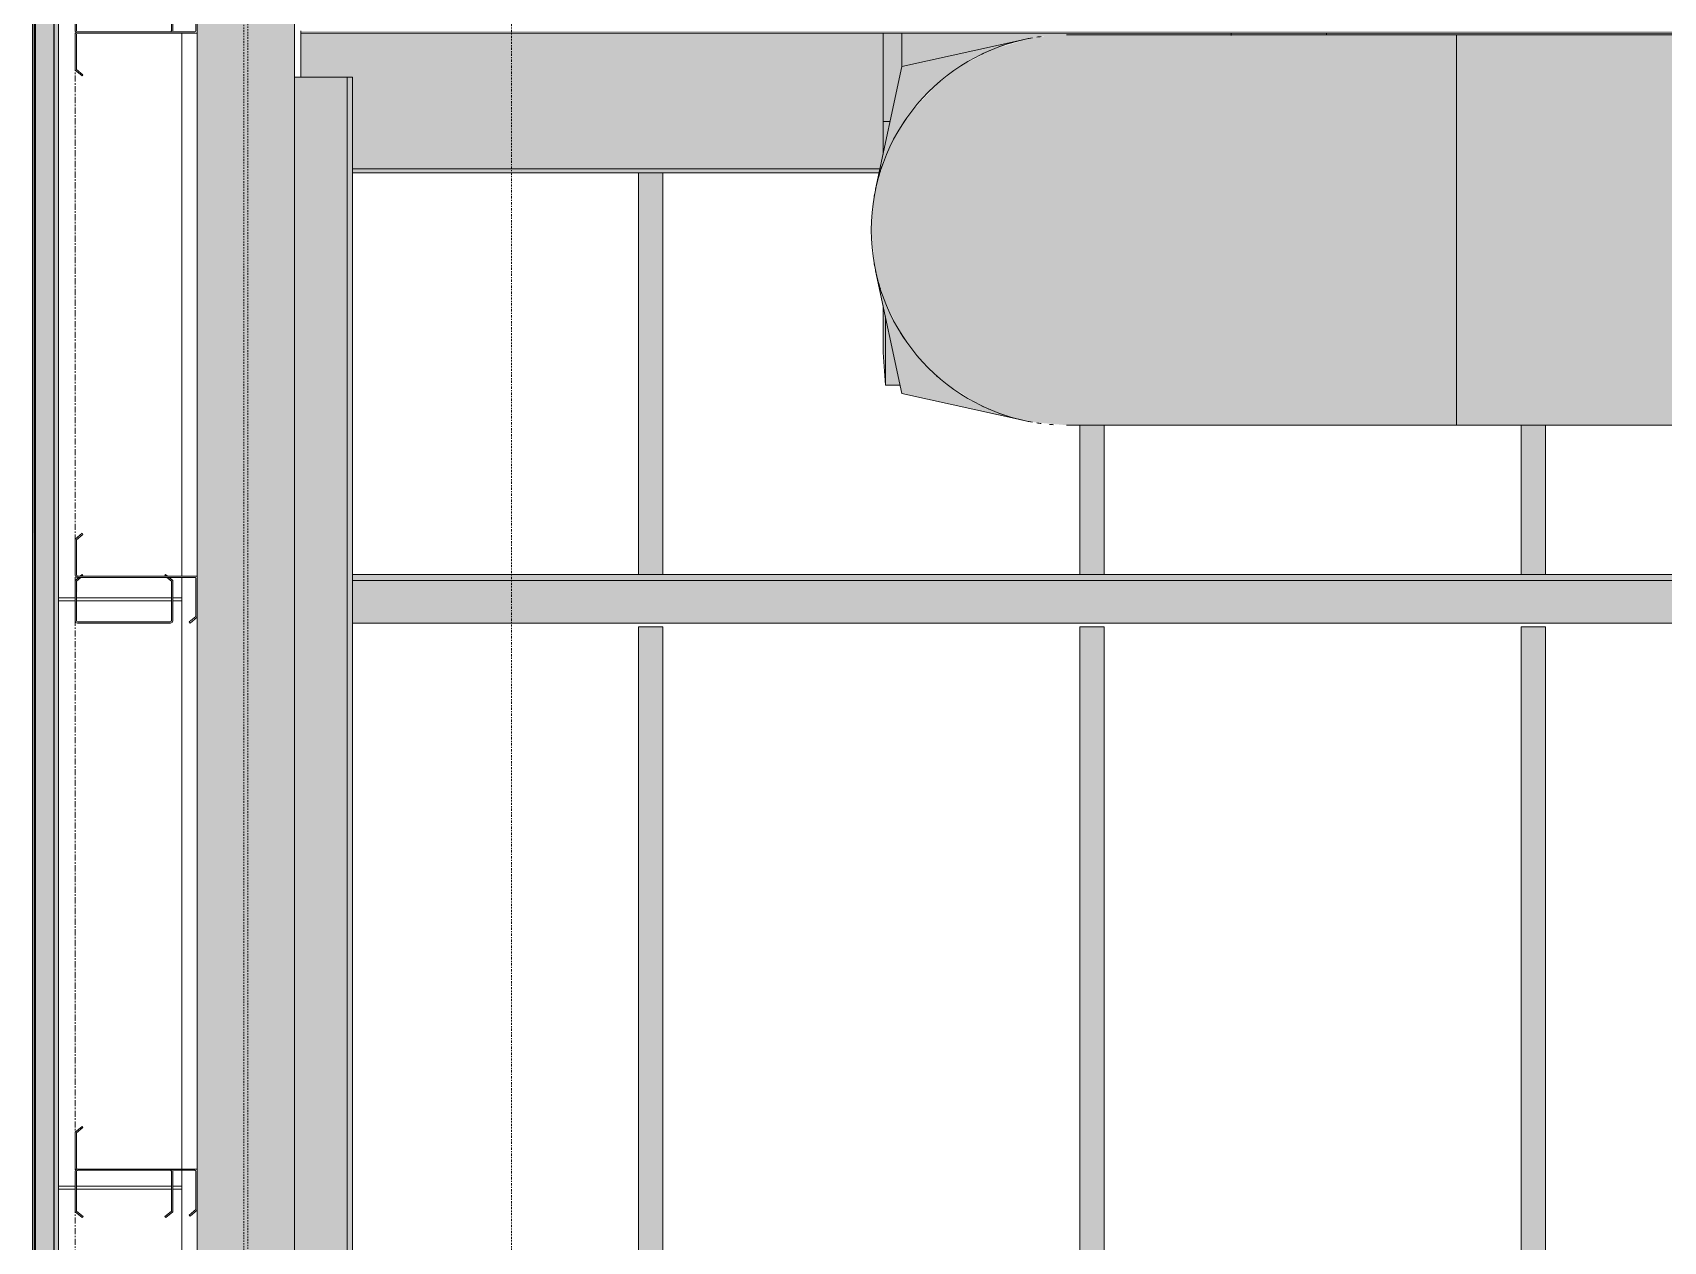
# Model space of a CAD drawing. Header units: inches. Extents: x 21380 to 98133, y -290 to 853.
# Drawn here: x 35255.3 to 35389, y 45.6 to 144.7 of the extents above; entities that cross this region are included whole.
import ezdxf

# ---------------------------------------------------------------- set-up
doc = ezdxf.new("R2010")
doc.units = ezdxf.units.IN
doc.header["$MEASUREMENT"] = 0
for name, pattern in [('Dash Dot 3_16_', [0.3125, 0.1875, -0.0625, 0, -0.0625]), ('Grid Line 1_2_', [0.875, 0.5, -0.125, 0.125, -0.125]), ('Hidden 1_8_', [0.1875, 0.125, -0.0625])]:
    doc.linetypes.add(name, pattern=pattern)
for name, color, linetype, lineweight in [('A-ANNO-SYMB', 150, 'Continuous', 9), ('A-GLAZ-CWMG', 51, 'Continuous', 9), ('A-WALL', 113, 'Continuous', 9), ('A-WALL-PATT', 111, 'Continuous', 25), ('M-HVAC-DUCT', 70, 'Continuous', 9), ('M-HVAC-DUCT-ANNO', 70, 'Continuous', 9), ('S-BEAM', 12, 'Continuous', 9), ('S-COLS', 52, 'Continuous', 9), ('S-GRID', 1, 'Continuous', 9)]:
    doc.layers.add(name, color=color, linetype=linetype, lineweight=lineweight)

# ---------------------------------------------------------------- blocks, each defined once
blk = doc.blocks.new('Girt_C - 8_D-1409812-Building Section - East_West looking South')
at = {"layer": 'S-BEAM'}
h = blk.add_hatch(color=256, dxfattribs=at)
h.paths.add_polyline_path([(-26280.81, 47.57), (-26280.74, 47.66), (-26281.28, 48.11), (-26281.28, 51.37), (-26281.39, 51.37), (-26281.39, 48.05)], flags=0)
h.paths.add_polyline_path([(-26273.96, 47.57), (-26273.39, 48.05), (-26273.39, 51.37), (-26273.5, 51.37), (-26273.5, 48.11), (-26274.04, 47.66)], flags=0)
for p, q in [((-26281.39, 51.37), (-26281.39, 48.05)), ((-26281.28, 48.11), (-26281.28, 51.37)), ((-26273.5, 51.37), (-26273.5, 48.11)), ((-26273.39, 48.05), (-26273.39, 51.37)), ((-26281.39, 48.05), (-26280.81, 47.57)), ((-26280.74, 47.66), (-26281.28, 48.11)), ((-26280.81, 47.57), (-26280.74, 47.66)), ((-26273.5, 48.11), (-26274.04, 47.66)), ((-26274.04, 47.66), (-26273.96, 47.57)), ((-26273.96, 47.57), (-26273.39, 48.05))]:
    blk.add_line(p, q, dxfattribs=at)
for centre, radius, start, end in [((-26281.2, 51.37), 0.188, 90, 180), ((-26281.2, 51.37), 0.0782, 90, 176.9576), ((-26273.58, 51.37), 0.0782, 2.1227, 90)]:
    blk.add_arc(centre, radius, start, end, dxfattribs=at)
blk = doc.blocks.new('Girt_C - 8_D-1405484-Building Section - East_West looking South')
at = {"layer": 'S-BEAM'}
h = blk.add_hatch(color=256, dxfattribs=at)
h.paths.add_polyline_path([(-26281.2, 96.32), (-26273.58, 96.32), (-26273.58, 96.43), (-26281.2, 96.43)], flags=0)
h.paths.add_polyline_path([(-26273.5, 96.5), (-26273.39, 96.51), (-26273.39, 99.82), (-26273.76, 100.07), (-26273.86, 100.07), (-26273.5, 99.77)], flags=0)
h.paths.add_polyline_path([(-26281.28, 96.5), (-26281.2, 99.83), (-26281.02, 100.07), (-26281.09, 100.07), (-26281.39, 99.82), (-26281.39, 96.51)], flags=0)
h.paths.add_polyline_path([(-26273.86, 100.18), (-26273.82, 100.18), (-26273.97, 100.3), (-26273.99, 100.18)], flags=0)
h.paths.add_polyline_path([(-26280.96, 100.18), (-26280.75, 100.22), (-26280.82, 100.3)], flags=0)
for p, q in [((-26280.82, 100.3), (-26280.97, 100.18)), ((-26280.75, 100.22), (-26280.82, 100.3)), ((-26273.97, 100.3), (-26274.04, 100.22)), ((-26273.82, 100.18), (-26273.97, 100.3)), ((-26281.09, 100.07), (-26281.39, 99.82)), ((-26281.39, 99.82), (-26281.39, 96.51)), ((-26281.28, 99.77), (-26280.92, 100.07)), ((-26281.28, 96.5), (-26281.28, 99.77)), ((-26273.86, 100.07), (-26273.5, 99.77)), ((-26273.39, 99.82), (-26273.69, 100.07)), ((-26273.5, 99.77), (-26273.5, 96.5)), ((-26273.39, 96.51), (-26273.39, 99.82)), ((-26273.58, 96.43), (-26281.2, 96.43)), ((-26281.2, 96.32), (-26273.58, 96.32))]:
    blk.add_line(p, q, dxfattribs=at)
for centre, radius, start, end in [((-26281.2, 96.51), 0.188, 180, 270), ((-26281.2, 96.51), 0.0782, 182.1227, 270), ((-26273.58, 96.51), 0.188, 270, 0), ((-26273.58, 96.51), 0.0782, 270, 356.9576)]:
    blk.add_arc(centre, radius, start, end, dxfattribs=at)
blk = doc.blocks.new('Girt_C - 8_D-1472944-Building Section - East_West looking South')
at = {"layer": 'S-BEAM'}
h = blk.add_hatch(color=256, dxfattribs=at)
h.paths.add_polyline_path([(-26128.02, 99.82), (-26128.02, 100.3), (-26258.64, 100.3), (-26258.61, 99.82), (-26153.33, 99.82)], flags=0)
h.paths.add_polyline_path([(-22171.52, 99.82), (-22171.52, 100.3), (-22309.89, 100.3), (-22309.89, 99.82), (-22222.94, 99.82)], flags=0)
h.paths.add_polyline_path([(-22420.08, 99.82), (-22420.08, 100.3), (-22458.77, 100.3), (-22458.77, 99.82), (-22433.5, 99.82)], flags=0)
h = blk.add_hatch(color=256, dxfattribs=at)
h.paths.add_polyline_path([(-22222.94, 96.51), (-22171.52, 96.51), (-22171.52, 99.82), (-22309.89, 99.82), (-22309.89, 96.51), (-22293.13, 96.51)], flags=0)
h.paths.add_polyline_path([(-26258.61, 96.51), (-26127.89, 96.51), (-26127.89, 98), (-26128.02, 98), (-26128.02, 99.82), (-26258.64, 99.82), (-26258.64, 96.51)], flags=0)
h.paths.add_polyline_path([(-22420.08, 96.51), (-22420.08, 99.82), (-22458.77, 99.82), (-22458.77, 96.51), (-22433.5, 96.51)], flags=0)
h = blk.add_hatch(color=256, dxfattribs=at)
h.paths.add_polyline_path([(-22171.52, 96.32), (-22171.52, 96.51), (-22309.89, 96.5), (-22309.89, 96.32), (-22222.94, 96.32)], flags=0)
h.paths.add_polyline_path([(-26128.02, 96.32), (-26128.02, 96.51), (-26258.64, 96.51), (-26258.61, 96.32), (-26153.33, 96.32)], flags=0)
h.paths.add_polyline_path([(-22433.5, 96.32), (-22420.08, 96.35), (-22420.08, 96.51), (-22458.77, 96.5), (-22458.77, 96.32)], flags=0)
for p, q in [((-26128.02, 100.3), (-26258.61, 100.3)), ((-26128.02, 99.82), (-26258.61, 99.82)), ((-26258.61, 96.32), (-26127.89, 96.32))]:
    blk.add_line(p, q, dxfattribs=at)
blk = doc.blocks.new('Rectangular Mullion - Exterior 2_ x 4_5_-1142343-Building Section - East_West looking South')
at = {"layer": 'A-GLAZ-CWMG'}
blk.add_hatch(color=256, dxfattribs=at).paths.add_polyline_path([(-26162.11, 2), (-26160.83, 2), (-26160.83, 96), (-26162.83, 95.96), (-26162.83, 2)], flags=0)
for p, q in [((-26162.83, 96), (-26160.83, 96)), ((-26162.83, 96), (-26162.83, 2)), ((-26160.83, 96), (-26160.83, 2)), ((-26160.83, 2), (-26162.83, 2))]:
    blk.add_line(p, q, dxfattribs=at)
blk = doc.blocks.new('Rectangular Mullion - Exterior 2_ x 4_5_-V196-Building Section - East_West looking South')
at = {"layer": 'A-GLAZ-CWMG'}
blk.add_hatch(color=256, dxfattribs=at).paths.add_polyline_path([(-26198.18, 30), (-26197.02, 30), (-26197.02, 96), (-26199.02, 95.96), (-26199.02, 30)], flags=0)
for p, q in [((-26199.02, 96), (-26197.02, 96)), ((-26199.02, 96), (-26199.02, 30)), ((-26197.02, 96), (-26197.02, 30))]:
    blk.add_line(p, q, dxfattribs=at)
blk = doc.blocks.new('Rectangular Mullion - Exterior 2_ x 4_5_-V197-Building Section - East_West looking South')
at = {"layer": 'A-GLAZ-CWMG'}
blk.add_hatch(color=256, dxfattribs=at).paths.add_polyline_path([(-26235.2, 2), (-26233.66, 2.08), (-26233.2, 3.47), (-26233.2, 96), (-26235.2, 96), (-26235.2, 8.07)], flags=0)
for p, q in [((-26235.2, 96), (-26233.2, 96)), ((-26235.2, 96), (-26235.2, 2)), ((-26233.2, 96), (-26233.2, 3.46)), ((-26233.68, 2), (-26235.2, 2))]:
    blk.add_line(p, q, dxfattribs=at)
blk = doc.blocks.new('Rectangular Mullion - Exterior 2_ x 4_5_-1142344-Building Section - East_West looking South')
at = {"layer": 'A-GLAZ-CWMG'}
blk.add_hatch(color=256, dxfattribs=at).paths.add_polyline_path([(-26160.83, 100.3), (-26160.83, 112.55), (-26162.83, 112.55), (-26162.83, 100.3)], flags=0)
for p, q in [((-26162.83, 112.56), (-26162.83, 100.3)), ((-26160.83, 112.56), (-26160.83, 100.3))]:
    blk.add_line(p, q, dxfattribs=at)
blk = doc.blocks.new('Rectangular Mullion - Exterior 2_ x 4_5_-V198-Building Section - East_West looking South')
at = {"layer": 'A-GLAZ-CWMG'}
blk.add_hatch(color=256, dxfattribs=at).paths.add_polyline_path([(-26199.02, 100.3), (-26197.02, 100.3), (-26197.02, 112.55), (-26199.02, 112.55), (-26199.02, 105.72)], flags=0)
for p, q in [((-26199.02, 112.55), (-26199.02, 100.3)), ((-26197.02, 112.55), (-26197.02, 100.3))]:
    blk.add_line(p, q, dxfattribs=at)
blk = doc.blocks.new('Rectangular Mullion - Exterior 2_ x 4_5_-V199-Building Section - East_West looking South')
at = {"layer": 'A-GLAZ-CWMG'}
blk.add_hatch(color=256, dxfattribs=at).paths.add_polyline_path([(-26235.2, 100.3), (-26233.2, 100.3), (-26233.2, 133.23), (-26235.2, 133.23), (-26235.2, 115.49)], flags=0)
for p, q in [((-26235.2, 133.23), (-26235.2, 100.3)), ((-26233.2, 133.23), (-26233.2, 100.3))]:
    blk.add_line(p, q, dxfattribs=at)
blk = doc.blocks.new('Rectangular Mullion - Profile_Polycarbonate_Upper and left-1528482-Building Section - East_West looking South')
at = {"layer": 'A-GLAZ-CWMG'}
for points in [[(-26284.68, 0.06), (-26283.1, 0.06), (-26283.1, 345.36), (-26283.89, 345.39), (-26283.89, 346.41), (-26284.68, 346.41), (-26284.68, 0.2)], [(-26284.75, 0.06), (-26284.75, 343.75), (-26284.88, 343.75), (-26284.81, 0.06)], [(-26282.81, 0.06), (-26282.75, 343), (-26283.1, 343), (-26283.1, 0.06)]]:
    blk.add_hatch(color=256, dxfattribs=at).paths.add_polyline_path(points, flags=0)
for p, q in [((-26284.88, 343.75), (-26284.88, 1.46)), ((-26284.75, 343.75), (-26284.75, 0.06)), ((-26283.1, 343), (-26283.1, 0.06)), ((-26282.75, 343), (-26282.75, 2.24))]:
    blk.add_line(p, q, dxfattribs=at)
blk = doc.blocks.new('W-Wide Flange - W12X19-1472862-Building Section - East_West looking South')
at = {"layer": 'S-BEAM'}
h = blk.add_hatch(color=256, dxfattribs=at)
h.paths.add_polyline_path([(-26262.89, 144.55), (-26215.14, 144.55), (-26215.14, 144.69), (-26262.89, 144.69)], flags=0)
h.paths.add_polyline_path([(-26168.11, 144.55), (-26128.02, 144.55), (-26128.02, 144.69), (-26178.77, 144.68), (-26178.77, 144.55), (-26170.88, 144.55)], flags=0)
h.paths.add_polyline_path([(-25863.02, 144.55), (-25863.02, 144.69), (-25924.87, 144.67), (-25924.87, 144.55), (-25872.59, 144.55)], flags=0)
h.paths.add_polyline_path([(-25941.72, 144.55), (-25936.87, 144.55), (-25936.87, 144.69), (-25942.54, 144.68), (-25942.54, 144.55)], flags=0)
h.paths.add_polyline_path([(-25975.67, 144.55), (-25974.54, 144.55), (-25974.54, 144.69), (-25975.89, 144.68), (-25975.89, 144.55)], flags=0)
h = blk.add_hatch(color=256, dxfattribs=at)
h.paths.add_polyline_path([(-26258.64, 134.1), (-26215.28, 134.1), (-26215.14, 135.02), (-26215.14, 144.55), (-26262.89, 144.55), (-26262.89, 141.09), (-26258.64, 141.09), (-26258.64, 135.02)], flags=0)
h.paths.add_polyline_path([(-25890.14, 136.42), (-25863.02, 136.42), (-25863.02, 144.55), (-25924.87, 144.55), (-25924.87, 141.32), (-25924.66, 139.77), (-25924.06, 138.32), (-25923.11, 137.08), (-25922.25, 136.42), (-25907.68, 136.42)], flags=0)
h.paths.add_polyline_path([(-25936.14, 136.42), (-25936.64, 138.5), (-25936.87, 141.32), (-25936.87, 144.55), (-25942.54, 144.55), (-25942.54, 136.42), (-25936.64, 136.42)], flags=0)
h.paths.add_polyline_path([(-25974.54, 144.55), (-25974.54, 144.55), (-25975.09, 144.55)], flags=0)
for points in [[(-26215.39, 133.58), (-26215.35, 134.1), (-26258.64, 134.1), (-26258.61, 133.58), (-26215.67, 133.58)], [(-26215.46, 133.23), (-26215.39, 133.58), (-26258.64, 133.58), (-26258.61, 133.23), (-26215.7, 133.23)]]:
    blk.add_hatch(color=256, dxfattribs=at).paths.add_polyline_path(points, flags=0)
for p, q in [((-26262.89, 144.55), (-26262.89, 144.69)), ((-26262.89, 141.09), (-26262.89, 144.55)), ((-26258.61, 133.58), (-26215.39, 133.58)), ((-26258.61, 133.23), (-26215.46, 133.23))]:
    blk.add_line(p, q, dxfattribs=at)
blk = doc.blocks.new('Girt_C - 8_D-1411125-Building Section - East_West looking South')
at = {"layer": 'S-BEAM'}
h = blk.add_hatch(color=256, dxfattribs=at)
h.paths.add_polyline_path([(-26281.28, 144.87), (-26281.28, 148.14), (-26280.74, 148.59), (-26280.81, 148.67), (-26281.39, 148.19), (-26281.39, 144.88)], flags=0)
h.paths.add_polyline_path([(-26273.5, 144.87), (-26273.39, 144.88), (-26273.39, 148.19), (-26273.96, 148.67), (-26274.04, 148.59), (-26273.5, 148.14)], flags=0)
for p, q in [((-26280.81, 148.67), (-26281.39, 148.19)), ((-26281.28, 148.14), (-26280.74, 148.59)), ((-26280.74, 148.59), (-26280.81, 148.67)), ((-26273.96, 148.67), (-26274.04, 148.59)), ((-26274.04, 148.59), (-26273.5, 148.14)), ((-26273.39, 148.19), (-26273.96, 148.67)), ((-26281.39, 148.19), (-26281.39, 144.88)), ((-26281.28, 144.87), (-26281.28, 148.14)), ((-26273.5, 148.14), (-26273.5, 144.87)), ((-26273.39, 144.88), (-26273.39, 148.19))]:
    blk.add_line(p, q, dxfattribs=at)
for centre, radius, start, end in [((-26281.2, 144.88), 0.188, 180, 270), ((-26281.2, 144.88), 0.0782, 183.0424, 270), ((-26273.58, 144.88), 0.0782, 270, 357.8773)]:
    blk.add_arc(centre, radius, start, end, dxfattribs=at)
blk = doc.blocks.new('Girt_Z - 10_D-1223970-Building Section - East_West looking South')
at = {"layer": 'S-BEAM', "lineweight": 15}
for p, q in [((-26271.96, 148.54), (-26272.04, 148.46)), ((-26272.04, 148.46), (-26271.5, 148.01)), ((-26271.39, 148.06), (-26271.96, 148.54)), ((-26271.5, 148.01), (-26271.5, 144.87)), ((-26271.39, 144.69), (-26271.39, 148.06)), ((-26281.39, 144.61), (-26281.39, 141.67)), ((-26281.28, 141.72), (-26281.28, 144.61)), ((-26271.58, 144.8), (-26281.2, 144.8)), ((-26281.2, 144.69), (-26271.39, 144.69)), ((-26281.39, 141.67), (-26280.82, 141.19)), ((-26280.75, 141.27), (-26281.28, 141.72)), ((-26280.82, 141.19), (-26280.75, 141.27))]:
    blk.add_line(p, q, dxfattribs=at)
for centre, radius, start, end in [((-26281.2, 144.61), 0.188, 90, 180), ((-26281.2, 144.61), 0.0782, 90, 177.8773), ((-26271.58, 144.88), 0.0782, 270, 356.9576)]:
    blk.add_arc(centre, radius, start, end, dxfattribs=at)
blk = doc.blocks.new('Girt_C - 10_D-1401468-Building Section - East_West looking South')
at = {"layer": 'S-BEAM'}
h = blk.add_hatch(color=256, dxfattribs=at)
h.paths.add_polyline_path([(-25811.18, 144.69), (-25795.94, 144.72), (-25795.79, 144.88), (-25942.54, 144.79), (-25942.54, 144.69), (-25819.95, 144.69)], flags=0)
h.paths.add_polyline_path([(-25985.89, 144.69), (-25985.89, 144.88), (-26262.89, 144.88), (-26262.89, 144.69), (-25986.64, 144.69)], flags=0)
h.paths.add_polyline_path([(-25740.52, 144.69), (-25739.52, 144.72), (-25739.52, 144.88), (-25750.61, 144.8), (-25750.72, 144.69), (-25749.77, 144.69)], flags=0)
h.paths.add_polyline_path([(-25974.54, 144.69), (-25974.54, 144.88), (-25975.89, 144.79), (-25975.89, 144.69)], flags=0)
for q in [(-26262.89, 144.88), (-25985.89, 144.69)]:
    blk.add_line((-26262.89, 144.69), q, dxfattribs=at)
blk = doc.blocks.new('Girt_Z - 10_D-1239982-Building Section - East_West looking South')
at = {"layer": 'S-BEAM', "lineweight": 15}
for p, q in [((-26280.82, 103.68), (-26281.39, 103.2)), ((-26281.39, 103.2), (-26281.39, 100.26)), ((-26281.28, 103.14), (-26280.75, 103.59)), ((-26281.28, 100.25), (-26281.28, 103.14)), ((-26280.75, 103.59), (-26280.82, 103.68)), ((-26271.39, 100.18), (-26281.2, 100.18)), ((-26281.2, 100.07), (-26271.58, 100.07)), ((-26271.5, 100), (-26271.5, 96.86)), ((-26271.39, 96.8), (-26271.39, 100.18)), ((-26271.5, 96.86), (-26272.04, 96.41)), ((-26272.04, 96.41), (-26271.96, 96.32)), ((-26271.96, 96.32), (-26271.39, 96.8))]:
    blk.add_line(p, q, dxfattribs=at)
for centre, radius, start, end in [((-26281.2, 100.26), 0.188, 180, 270), ((-26281.2, 100.26), 0.0782, 182.1227, 270), ((-26271.58, 99.99), 0.0782, 3.0424, 90)]:
    blk.add_arc(centre, radius, start, end, dxfattribs=at)
blk = doc.blocks.new('Girt_Z - 10_D-1236892-Building Section - East_West looking South')
at = {"layer": 'S-BEAM'}
h = blk.add_hatch(dxfattribs=at)
h.set_pattern_fill('FP_48', color=256, style=0, pattern_type=2)
h.set_pattern_definition([(45, (-87574.236, 98.42), (-19.00703, 19.00703), []), (45, (-87574.236, 127.22), (-19.00703, 19.00703), [])])
h.paths.add_polyline_path([(-26271.96, 47.7), (-26271.39, 48.18), (-26271.39, 51.55), (-26271.5, 51.37), (-26271.5, 48.23), (-26272.04, 47.78)], flags=0)
h.paths.add_polyline_path([(-26281.2, 51.45), (-26271.58, 51.45), (-26271.39, 51.55), (-26281.2, 51.55)], flags=0)
h.paths.add_polyline_path([(-26281.28, 51.63), (-26281.28, 54.52), (-26280.75, 54.97), (-26280.82, 55.05), (-26281.39, 54.57), (-26281.39, 51.63)], flags=0)
at = {"layer": 'S-BEAM', "lineweight": 15}
for p, q in [((-26280.82, 55.05), (-26281.39, 54.57)), ((-26281.28, 54.52), (-26280.75, 54.97)), ((-26280.75, 54.97), (-26280.82, 55.05)), ((-26281.39, 54.57), (-26281.39, 51.63)), ((-26281.28, 51.63), (-26281.28, 54.52)), ((-26271.39, 51.55), (-26281.2, 51.55)), ((-26281.2, 51.45), (-26271.58, 51.45)), ((-26271.5, 51.37), (-26271.5, 48.23)), ((-26271.39, 48.18), (-26271.39, 51.55)), ((-26271.5, 48.23), (-26272.04, 47.78)), ((-26271.96, 47.7), (-26271.39, 48.18)), ((-26272.04, 47.78), (-26271.96, 47.7))]:
    blk.add_line(p, q, dxfattribs=at)
for centre, radius, start, end in [((-26281.2, 51.63), 0.188, 180, 270), ((-26281.2, 51.63), 0.0782, 182.1227, 270), ((-26271.58, 51.37), 0.0782, 3.0424, 90)]:
    blk.add_arc(centre, radius, start, end, dxfattribs=at)
blk = doc.blocks.new('W-Wide Flange-Column - B1_L-1389336-Building Section - East_West looking South')
at = {"layer": 'S-COLS', "linetype": 'Hidden 1_8_'}
for p, q in [((-26267.55, 336.18), (-26267.55, 0)), ((-26267.23, 0), (-26267.23, 336.18))]:
    blk.add_line(p, q, dxfattribs=at)
blk = doc.blocks.new('Rectangular Elbow - Radius - 1 W-1436817-Building Section - East_West looking South')
at = {"layer": 'M-HVAC-DUCT'}
blk.add_hatch(color=256, dxfattribs=at).paths.add_polyline_path([(-26215.14, 134.75), (-26214.59, 137.45), (-26215.14, 137.45), (-26215.14, 134.87)], flags=0)
for p, q in [((-26215.14, 137.45), (-26214.57, 137.45)), ((-26215.14, 137.45), (-26215.14, 134.73)), ((-26215.14, 122.36), (-26215.14, 118.51))]:
    blk.add_line(p, q, dxfattribs=at)
blk = doc.blocks.new('Rectangular Transition - Angle - 45 Degree-1437918-Building Section - East_West looking South')
at = {"layer": 'M-HVAC-DUCT'}
for points in [[(-26214.95, 115.82), (-26214.95, 121.47), (-26215.14, 122.18), (-26215.12, 118.27)], [(-26214.74, 115.82), (-26213.75, 115.82), (-26214.95, 121.47), (-26214.95, 115.82)]]:
    blk.add_hatch(color=256, dxfattribs=at).paths.add_polyline_path(points, flags=0)
for p, q in [((-26215.14, 118.51), (-26215.14, 122.36)), ((-26214.95, 121.47), (-26214.95, 115.82)), ((-26214.95, 115.82), (-26215.14, 118.51)), ((-26214.95, 115.82), (-26213.74, 115.82))]:
    blk.add_line(p, q, dxfattribs=at)
blk = doc.blocks.new('Round Elbow - 1_0 D-1542880-Building Section - East_West looking South')
at = {"layer": 'M-HVAC-DUCT'}
for points in [[(-26215.19, 128.55), (-26168.11, 128.55), (-26168.11, 144.55), (-26200.34, 144.53), (-26202.89, 144.31), (-26205.97, 143.4), (-26208.47, 142.16), (-26210.61, 140.59), (-26212.63, 138.45), (-26213.97, 136.55), (-26215.14, 134.02), (-26215.88, 131.19), (-26216.11, 128.55), (-26215.88, 128.55)], [(-26170.88, 112.55), (-26168.11, 112.55), (-26168.11, 128.55), (-26216.11, 128.55), (-26215.79, 125.48), (-26215.14, 123.08), (-26213.84, 120.37), (-26212.37, 118.27), (-26210.39, 116.29), (-26207.69, 114.5), (-26205.58, 113.52), (-26202.74, 112.78), (-26200.11, 112.55), (-26171.97, 112.55)]]:
    blk.add_hatch(color=256, dxfattribs=at).paths.add_polyline_path(points, flags=0)
for p, q in [((-26168.11, 144.55), (-26168.11, 128.55)), ((-26168.11, 128.55), (-26168.11, 112.55))]:
    blk.add_line(p, q, dxfattribs=at)
at = {"layer": 'M-HVAC-DUCT', "flags": 128}
for points in [[(-26168.11, 144.55), (-26169.39, 144.55), (-26170.67, 144.55), (-26171.94, 144.55), (-26173.21, 144.55), (-26174.47, 144.55), (-26175.72, 144.55), (-26176.95, 144.55), (-26178.18, 144.55), (-26179.38, 144.55), (-26180.57, 144.55), (-26181.74, 144.55), (-26182.89, 144.55), (-26184.01, 144.55), (-26185.11, 144.55), (-26186.18, 144.55), (-26187.22, 144.55), (-26188.23, 144.55), (-26189.21, 144.55), (-26190.15, 144.55), (-26191.06, 144.55), (-26191.94, 144.55), (-26192.77, 144.55), (-26193.57, 144.55), (-26194.32, 144.55), (-26195.04, 144.55), (-26195.71, 144.55), (-26196.33, 144.55), (-26196.91, 144.55), (-26197.45, 144.55), (-26197.93, 144.55), (-26198.37, 144.55), (-26198.77, 144.55), (-26199.11, 144.55), (-26199.4, 144.55), (-26199.64, 144.55), (-26199.84, 144.55), (-26199.98, 144.55), (-26200.07, 144.55), (-26200.11, 144.55), (-26200.11, 144.55)], [(-26200.11, 112.55), (-26200.08, 112.55), (-26200.01, 112.55), (-26199.88, 112.55), (-26199.7, 112.55), (-26199.47, 112.55), (-26199.19, 112.55), (-26198.86, 112.55), (-26198.48, 112.55), (-26198.06, 112.55), (-26197.58, 112.55), (-26197.06, 112.55), (-26196.49, 112.55), (-26195.88, 112.55), (-26195.22, 112.55), (-26194.52, 112.55), (-26193.78, 112.55), (-26192.99, 112.55), (-26192.17, 112.55), (-26191.3, 112.55), (-26190.4, 112.55), (-26189.47, 112.55), (-26188.5, 112.55), (-26187.5, 112.55), (-26186.46, 112.55), (-26185.4, 112.55), (-26184.31, 112.55), (-26183.19, 112.55), (-26182.05, 112.55), (-26180.89, 112.55), (-26179.7, 112.55), (-26178.5, 112.55), (-26177.28, 112.55), (-26176.05, 112.55), (-26174.8, 112.55), (-26173.55, 112.55), (-26172.28, 112.55), (-26171.01, 112.55), (-26169.73, 112.55), (-26168.45, 112.55), (-26168.11, 112.55)]]:
    blk.add_lwpolyline(points, dxfattribs=at)
at = {"layer": 'M-HVAC-DUCT'}
for start, end in [(100, 180), (180, 260), (265.0119, 266.219)]:
    blk.add_arc((-26200.11, 128.55), 16, start, end, dxfattribs=at)
blk = doc.blocks.new('Rectangular Elbow - Radius - 1 W-V317-Building Section - East_West looking South')
at = {"layer": 'M-HVAC-DUCT'}
blk.add_hatch(color=256, dxfattribs=at).paths.add_polyline_path([(-26213.61, 141.96), (-26202.17, 144.39), (-26199.18, 144.55), (-26186.61, 144.55), (-26186.61, 144.69), (-26213.61, 144.69), (-26213.61, 142.16)], flags=0)
for p, q in [((-26213.61, 144.65), (-26213.61, 141.96)), ((-26186.61, 144.51), (-26186.61, 144.65))]:
    blk.add_line(p, q, dxfattribs=at)
blk = doc.blocks.new('Round to Rectangular Transition - Angle - 45 Degree-1543017-Building Section - East_West looking South')
at = {"layer": 'M-HVAC-DUCT'}
for points in [[(-26215.87, 131.33), (-26215.14, 134.02), (-26213.72, 136.91), (-26212.37, 138.84), (-26210.39, 140.81), (-26207.87, 142.52), (-26205.11, 143.71), (-26204.7, 143.91), (-26213.61, 141.96), (-26215.79, 131.7)], [(-26202.89, 112.79), (-26205.97, 113.7), (-26208.11, 114.7), (-26210.62, 116.52), (-26212.63, 118.64), (-26214.11, 120.87), (-26215.14, 123.08), (-26215.53, 124.18), (-26213.61, 115.15), (-26203.19, 112.86)]]:
    blk.add_hatch(color=256, dxfattribs=at).paths.add_polyline_path(points, flags=0)
for p, q in [((-26203.56, 144.18), (-26213.61, 141.96)), ((-26215.76, 131.89), (-26213.61, 141.96)), ((-26213.61, 115.15), (-26215.76, 125.21)), ((-26203.56, 112.93), (-26213.61, 115.15))]:
    blk.add_line(p, q, dxfattribs=at)
for start, end in [(100, 110), (160, 170), (190, 200), (250, 260)]:
    blk.add_arc((-26200.11, 128.55), 16, start, end, dxfattribs=at)

msp = doc.modelspace()

# ---------------------------------------------------------------- hatches: boundary and pattern name
at = {"layer": 'A-WALL-PATT', "lineweight": 9, "transparency": 33554649}
msp.add_hatch(color=256, dxfattribs=at).paths.add_polyline_path([(35257.07, 0.06), (35257.07, 351.57), (35255.49, 351.57), (35255.49, 0.06)], flags=0)
at = {"layer": 'A-WALL-PATT', "lineweight": 9}
h = msp.add_hatch(dxfattribs=at)
h.set_pattern_fill('FP_55', color=256, style=0, pattern_type=2)
h.set_pattern_definition([(90, (-87552.34, -191.25), (-193, -193), [48, -145]), (180, (-87552.34, -191.25), (-2e-14, -193), [96.25, -96.75]), (270, (-87648.59, -143.25), (-193, -193), [48, -145]), (180, (-87552.34, -143.25), (-2e-14, -193), [96.25, -96.75]), (270, (-87648.84, -143.25), (-193, -193), [48, -145]), (180, (-87648.84, -143.25), (-2e-14, -193), [96.25, -96.75]), (90, (-87745.09, -191.25), (-193, -193), [48, -145]), (180, (-87648.84, -191.25), (-2e-14, -193), [96.25, -96.75]), (90, (-87600.34, -143), (-193, -193), [48, -145]), (180, (-87552.09, -143), (-2e-14, -193), [48.25, -144.75]), (180, (-87552.09, -95), (-2e-14, -193), [48.25, -144.75]), (90, (-87696.84, -143), (-193, -193), [48, -145]), (180, (-87600.59, -143), (-2e-14, -193), [96.25, -96.75]), (270, (-87600.59, -95), (-193, -193), [48, -145]), (180, (-87600.59, -95), (-2e-14, -193), [96.25, -96.75]), (180, (-87697.09, -143), (-2e-14, -193), [48, -145]), (270, (-87697.09, -95), (-193, -193), [48, -145]), (180, (-87697.09, -95), (-2e-14, -193), [48, -145]), (90, (-87552.34, -94.75), (-193, -193), [48, -145]), (180, (-87552.34, -94.75), (-2e-14, -193), [96.25, -96.75]), (270, (-87648.59, -46.75), (-193, -193), [48, -145]), (180, (-87552.34, -46.75), (-2e-14, -193), [96.25, -96.75]), (270, (-87648.84, -46.75), (-193, -193), [48, -145]), (180, (-87648.84, -46.75), (-2e-14, -193), [96.25, -96.75]), (270, (-87745.09, -46.75), (-193, -193), [48, -145]), (180, (-87648.84, -94.75), (-2e-14, -193), [96.25, -96.75]), (90, (-87600.34, -46.5), (-193, -193), [48, -145]), (180, (-87552.09, -46.5), (-2e-14, -193), [48.25, -144.75]), (180, (-87552.09, 1.5), (-2e-14, -193), [48.25, -144.75]), (90, (-87696.84, -46.5), (-193, -193), [48, -145]), (180, (-87600.59, -46.5), (-2e-14, -193), [96.25, -96.75]), (270, (-87600.59, 1.5), (-193, -193), [48, -145]), (180, (-87600.59, 1.5), (-2e-14, -193), [96.25, -96.75]), (180, (-87697.09, -46.5), (-2e-14, -193), [48, -145]), (270, (-87697.09, 1.5), (-193, -193), [48, -145]), (180, (-87697.09, 1.5), (-2e-14, -193), [48, -145])])
h.paths.add_polyline_path([(35257.42, 0), (35267.53, 0), (35267.53, 51.45), (35258.97, 51.52), (35258.97, 51.55), (35267.53, 51.55), (35267.53, 100.07), (35266.48, 100.07), (35266.78, 99.77), (35266.78, 96.51), (35266.67, 96.5), (35266.59, 99.83), (35266.2, 100.07), (35259.25, 100.07), (35258.89, 99.77), (35258.89, 96.5), (35258.78, 96.51), (35258.78, 99.82), (35258.97, 100.07), (35258.97, 100.18), (35259.21, 100.18), (35259.35, 100.3), (35259.42, 100.18), (35266.13, 100.22), (35266.2, 100.3), (35266.35, 100.18), (35267.53, 100.18), (35267.53, 144.69), (35258.97, 144.74), (35258.97, 144.8), (35267.53, 144.87), (35267.53, 146.5), (35266.78, 146.5), (35266.78, 144.88), (35266.67, 144.87), (35266.59, 146.5), (35265.54, 146.5), (35265.54, 173.11), (35257.42, 173.11), (35257.42, 0.06)], flags=0)
h.paths.add_polyline_path([(35259.35, 47.57), (35258.78, 48.11), (35258.78, 51.37), (35258.89, 51.37), (35258.97, 48.04), (35259.42, 47.66)], flags=0)
h.paths.add_polyline_path([(35266.2, 47.57), (35266.13, 47.66), (35266.67, 48.11), (35266.67, 51.37), (35266.78, 51.37), (35266.78, 48.05), (35266.59, 47.9)], flags=0)
h.paths.add_polyline_path([(35258.89, 51.63), (35258.78, 51.63), (35258.78, 54.57), (35259.35, 55.05), (35259.42, 54.97), (35258.89, 54.52)], flags=0)
h.paths.add_polyline_path([(35266.59, 96.32), (35258.97, 96.32), (35258.97, 96.43), (35266.59, 96.43)], flags=0)
h.paths.add_polyline_path([(35258.89, 100.25), (35258.78, 100.3), (35258.78, 103.2), (35259.35, 103.68), (35259.42, 103.59), (35258.89, 103.14), (35258.89, 100.3)], flags=0)
h.paths.add_polyline_path([(35259.35, 141.19), (35258.78, 141.72), (35258.78, 144.61), (35258.89, 144.61), (35258.97, 141.66), (35259.42, 141.27)], flags=0)
h.paths.add_polyline_path([(35258.89, 144.87), (35258.78, 144.88), (35258.78, 148.19), (35259.35, 148.67), (35259.42, 148.59), (35258.89, 148.14)], flags=0)
at = {"layer": 'M-HVAC-DUCT', "lineweight": 5}
h = msp.add_hatch(color=256, dxfattribs=at)
h.paths.add_polyline_path([(35325.42, 137.45), (35325.6, 137.45), (35326.56, 142.16), (35326.56, 144.69), (35325.03, 144.69), (35325.03, 137.45)], flags=0)
h.paths.add_polyline_path([(35353.56, 144.55), (35361.4, 144.55), (35361.4, 144.69), (35353.56, 144.69)], flags=0)
for points in [[(35527.21, 128.55), (35549.62, 128.55), (35549.62, 144.55), (35372.06, 144.55), (35372.06, 128.55), (35492.12, 128.55)], [(35527.21, 112.55), (35549.62, 112.55), (35549.62, 128.55), (35372.06, 128.55), (35372.06, 112.55), (35457.02, 112.55)]]:
    msp.add_hatch(color=256, dxfattribs=at).paths.add_polyline_path(points, flags=0)
at = {"layer": 'M-HVAC-DUCT-ANNO'}
msp.add_hatch(color=256, dxfattribs=at).paths.add_polyline_path([(35340.16, 112.56), (35339.86, 112.59), (35340.06, 112.57)], flags=0)
at = {"layer": 'S-COLS', "lineweight": 5}
for points in [[(35272.79, 0), (35276.78, 0), (35276.78, 336.18), (35268.78, 336.18), (35268.78, 0)], [(35280.4, 0), (35280.4, 141.09), (35276.78, 141.09), (35276.78, 0)], [(35280.74, 0), (35281.09, 0), (35281.06, 141.09), (35280.4, 141.09), (35280.4, 0), (35280.54, 0)], [(35281.09, 0), (35281.53, 0), (35281.53, 141.09), (35281.09, 141.09), (35281.09, 8.07)]]:
    msp.add_hatch(color=256, dxfattribs=at).paths.add_polyline_path(points, flags=0)

# ---------------------------------------------------------------- linework, layer by layer
at = {"layer": 'A-ANNO-SYMB', "linetype": 'Dash Dot 3_16_'}
msp.add_line((35294.55, -54.12), (35294.55, 385.8), dxfattribs=at)
at = {"layer": 'A-WALL', "lineweight": 25}
for p, q in [((35255.49, 351.57), (35255.49, 0.06)), ((35257.07, 0.06), (35257.07, 351.57))]:
    msp.add_line(p, q, dxfattribs=at)
at = {"layer": 'A-WALL'}
for p, q in [((35267.53, 144.69), (35267.53, 100.18)), ((35267.53, 100.08), (35267.53, 51.55)), ((35267.53, 51.46), (35267.53, 0))]:
    msp.add_line(p, q, dxfattribs=at)
at = {"layer": 'M-HVAC-DUCT'}
for p, q in [((35325.03, 144.69), (35325.03, 137.45)), ((35361.4, 144.69), (35361.4, 144.55)), ((35549.62, 144.55), (35372.06, 144.55)), ((35372.06, 112.55), (35372.06, 144.55)), ((35325.6, 137.45), (35325.03, 137.45)), ((35372.06, 112.55), (35549.62, 112.55))]:
    msp.add_line(p, q, dxfattribs=at)
at = {"layer": 'M-HVAC-DUCT-ANNO'}
for start, end in [(97.4229, 98.6921), (113.1006, 116.1591), (130.9091, 131.9224), (145.3229, 148.3028), (162.4153, 165.342), (194.658, 197.5847), (211.7709, 214.413), (228.0776, 229.0909), (243.8409, 246.5777), (261.3079, 262.5771)]:
    msp.add_arc((35340.06, 128.55), 16, start, end, dxfattribs=at)
at = {"layer": 'S-COLS'}
for p, q in [((35276.78, 336.18), (35276.78, 0)), ((35268.78, 144.69), (35268.78, 100.18)), ((35280.4, 141.09), (35276.78, 141.09)), ((35281.09, 141.09), (35280.4, 141.09)), ((35281.09, 141.09), (35281.09, 0)), ((35281.53, 141.09), (35281.09, 141.09)), ((35281.53, 141.09), (35281.53, 0)), ((35268.78, 96.8), (35268.78, 51.55)), ((35268.78, 48.18), (35268.78, 0))]:
    msp.add_line(p, q, dxfattribs=at)
at = {"layer": 'S-GRID', "linetype": 'Grid Line 1_2_'}
for p, q in [((35258.78, -273.16), (35258.78, 671.89)), ((35258.78, -273.16), (35258.78, 671.89)), ((35268.78, -273.16), (35268.78, 671.89)), ((35268.78, -273.16), (35268.78, 671.89))]:
    msp.add_line(p, q, dxfattribs=at)

# ---------------------------------------------------------------- block references
at = {"layer": 'A-GLAZ-CWMG'}
for name in ['Rectangular Mullion - Profile_Polycarbonate_Upper and left-1528482-Building Section - East_West looking South', 'Rectangular Mullion - Exterior 2_ x 4_5_-V199-Building Section - East_West looking South', 'Rectangular Mullion - Exterior 2_ x 4_5_-V198-Building Section - East_West looking South', 'Rectangular Mullion - Exterior 2_ x 4_5_-1142344-Building Section - East_West looking South', 'Rectangular Mullion - Exterior 2_ x 4_5_-V197-Building Section - East_West looking South', 'Rectangular Mullion - Exterior 2_ x 4_5_-V196-Building Section - East_West looking South', 'Rectangular Mullion - Exterior 2_ x 4_5_-1142343-Building Section - East_West looking South']:
    msp.add_blockref(name, (61540.17, 0), dxfattribs=at)
at = {"layer": 'M-HVAC-DUCT'}
for name in ['Round Elbow - 1_0 D-1542880-Building Section - East_West looking South', 'Rectangular Elbow - Radius - 1 W-V317-Building Section - East_West looking South', 'Round to Rectangular Transition - Angle - 45 Degree-1543017-Building Section - East_West looking South', 'Rectangular Elbow - Radius - 1 W-1436817-Building Section - East_West looking South', 'Rectangular Transition - Angle - 45 Degree-1437918-Building Section - East_West looking South']:
    msp.add_blockref(name, (61540.17, 0), dxfattribs=at)
at = {"layer": 'S-BEAM'}
for name in ['Girt_C - 8_D-1411125-Building Section - East_West looking South', 'Girt_Z - 10_D-1223970-Building Section - East_West looking South', 'Girt_C - 10_D-1401468-Building Section - East_West looking South', 'W-Wide Flange - W12X19-1472862-Building Section - East_West looking South', 'Girt_Z - 10_D-1239982-Building Section - East_West looking South', 'Girt_C - 8_D-1405484-Building Section - East_West looking South', 'Girt_C - 8_D-1472944-Building Section - East_West looking South', 'Girt_Z - 10_D-1236892-Building Section - East_West looking South', 'Girt_C - 8_D-1409812-Building Section - East_West looking South']:
    msp.add_blockref(name, (61540.17, 0), dxfattribs=at)
at = {"layer": 'S-COLS', "linetype": 'Hidden 1_8_'}
msp.add_blockref('W-Wide Flange-Column - B1_L-1389336-Building Section - East_West looking South', (61540.17, 0), dxfattribs=at)

doc.saveas('drawing.dxf')
